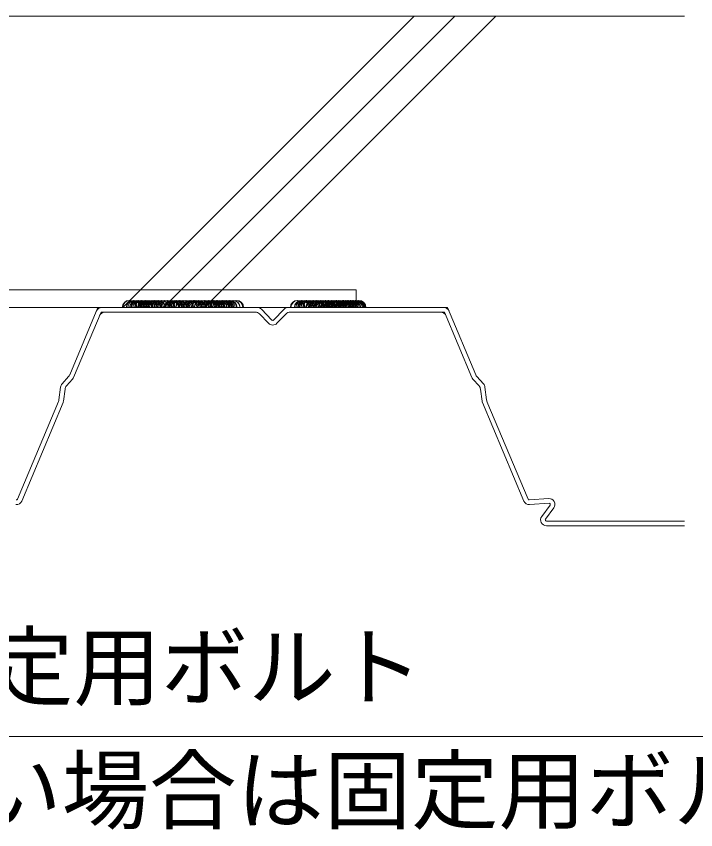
# Model space of a CAD drawing. Units: millimetres, scale not verified. Extents: x -1972 to 2028, y -1403 to 1357.
# Drawn here: x -619 to -385.8, y -272 to 7.4 of the extents above; entities that cross this region are included whole.
import ezdxf
from ezdxf.enums import TextEntityAlignment as Align

# ---------------------------------------------------------------- set-up
doc = ezdxf.new("R2010")
doc.units = ezdxf.units.MM
doc.header["$LTSCALE"] = 10
doc.layers.add('0-0', color=7, linetype='Continuous', lineweight=9)
doc.styles.add('ＭＳ ゴシック', font='')
doc.styles.get('ＭＳ ゴシック').set_extended_font_data('MS Gothic')

msp = doc.modelspace()

# ---------------------------------------------------------------- linework, layer by layer
at = {"layer": '0-0'}
for p, q in [((-1403.64, 7.36), (-389.7, 7.36)), ((-482.5, 7.36), (-582.5, -92.64)), ((-468.48, 7.36), (-568.48, -92.64)), ((-454.46, 7.36), (-554.46, -92.64)), ((-502.38, -86.64), (-683.84, -86.64)), ((-502.38, -86.64), (-502.38, -92.64)), ((-502.38, -92.64), (-1081.96, -92.64)), ((-600.72, -115.81), (-591, -92.64)), ((-599.35, -116.67), (-589.94, -94.24)), ((-536.31, -92.64), (-591, -92.64)), ((-536.99, -94.24), (-589.94, -94.24)), ((-535.55, -94.85), (-532.44, -98.08)), ((-531.29, -96.97), (-534.87, -93.25)), ((-530.71, -96.97), (-527.13, -93.25)), ((-526.45, -94.85), (-529.56, -98.08)), ((-525.69, -92.64), (-471, -92.64)), ((-525.01, -94.24), (-472.06, -94.24)), ((-462.65, -116.67), (-472.06, -94.24)), ((-461.28, -115.81), (-471, -92.64)), ((-603.35, -118.9), (-601.08, -116.36)), ((-601.82, -119.6), (-599.71, -117.23)), ((-460.18, -119.6), (-462.29, -117.23)), ((-458.65, -118.9), (-460.92, -116.36)), ((-604.41, -124.42), (-603.84, -119.98)), ((-457.58, -124.42), (-458.16, -119.98)), ((-602.86, -124.84), (-602.32, -120.68)), ((-459.14, -124.84), (-459.68, -120.68)), ((-618.65, -158.53), (-604.55, -124.93)), ((-617.18, -159.15), (-603, -125.35)), ((-444.82, -159.15), (-459, -125.35)), ((-443.35, -158.53), (-457.45, -124.93)), ((-436.26, -158.29), (-442.95, -158.77)), ((-436.14, -159.89), (-442.84, -160.37)), ((-438.67, -164.46), (-435.79, -160.52)), ((-437.38, -165.4), (-434.5, -161.47)), ((-389.7, -166.04), (-437.06, -166.04)), ((-389.7, -167.64), (-437.06, -167.64))]:
    msp.add_line(p, q, dxfattribs=at)
msp.add_lwpolyline([(-926.29, -51.7), (-847.98, -239.98), (-238.85, -239.98)], dxfattribs=at)
for centre, radius, start, end in [((-580.24, -92.65), 2.42, 0.2295, 179.7705), ((-580.07, -92.65), 2.42, 0.2295, 179.7705), ((-580.06, -92.65), 2.42, 0.2295, 179.7705), ((-578.87, -92.65), 2.42, 0.2295, 179.7705), ((-578.79, -92.65), 2.42, 0.2295, 179.7705), ((-578.34, -92.65), 2.42, 0.2295, 179.7705), ((-577.76, -92.65), 2.42, 0.2295, 179.7705), ((-577.6, -92.65), 2.42, 0.2295, 179.7705), ((-577.24, -92.65), 2.42, 0.2295, 179.7705), ((-577.15, -92.65), 2.42, 0.2295, 179.7705), ((-577.07, -92.65), 2.42, 0.2295, 179.7705), ((-576.57, -92.65), 2.42, 0.2295, 179.7705), ((-576.04, -92.65), 2.42, 0.2295, 179.7705), ((-575.96, -92.65), 2.42, 0.2295, 179.7705), ((-575.87, -92.65), 2.42, 0.2295, 179.7705), ((-574.94, -92.65), 2.42, 0.2295, 179.7705), ((-574.93, -92.65), 2.42, 0.2295, 179.7705), ((-574.85, -92.65), 2.42, 0.2295, 179.7705), ((-574.6, -92.65), 2.42, 0.2295, 179.7705), ((-574.42, -92.65), 2.42, 0.2295, 179.7705), ((-574.42, -92.65), 2.42, 0.2295, 179.7705), ((-573.92, -92.65), 2.42, 0.2295, 179.7705), ((-573.66, -92.65), 2.42, 0.2295, 179.7705), ((-573.23, -92.65), 2.42, 0.2295, 179.7705), ((-573.15, -92.65), 2.42, 0.2295, 179.7705), ((-572.7, -92.65), 2.42, 0.2295, 179.7705), ((-572.12, -92.65), 2.42, 0.2295, 179.7705), ((-571.95, -92.65), 2.42, 0.2295, 179.7705), ((-571.59, -92.65), 2.42, 0.2295, 179.7705), ((-571.5, -92.65), 2.42, 0.2295, 179.7705), ((-571.42, -92.65), 2.42, 0.2295, 179.7705), ((-570.93, -92.65), 2.42, 0.2295, 179.7705), ((-570.4, -92.65), 2.42, 0.2295, 179.7705), ((-570.32, -92.65), 2.42, 0.2295, 179.7705), ((-570.23, -92.65), 2.42, 0.2295, 179.7705), ((-569.29, -92.65), 2.42, 0.2295, 179.7705), ((-569.29, -92.65), 2.42, 0.2295, 179.7705), ((-569.2, -92.65), 2.42, 0.2295, 179.7705), ((-568.28, -92.65), 2.42, 0.2295, 179.7705), ((-568.02, -92.65), 2.42, 0.2295, 179.7705), ((-567.18, -92.65), 2.42, 0.2295, 179.7705), ((-567.01, -92.65), 2.42, 0.2295, 179.7705), ((-567, -92.65), 2.42, 0.2295, 179.7705), ((-565.81, -92.65), 2.42, 0.2295, 179.7705), ((-565.73, -92.65), 2.42, 0.2295, 179.7705), ((-565.28, -92.65), 2.42, 0.2295, 179.7705), ((-564.7, -92.65), 2.42, 0.2295, 179.7705), ((-564.54, -92.65), 2.42, 0.2295, 179.7705), ((-564.18, -92.65), 2.42, 0.2295, 179.7705), ((-564.09, -92.65), 2.42, 0.2295, 179.7705), ((-564, -92.65), 2.42, 0.2295, 179.7705), ((-563.51, -92.65), 2.42, 0.2295, 179.7705), ((-562.98, -92.65), 2.42, 0.2295, 179.7705), ((-562.9, -92.65), 2.42, 0.2295, 179.7705), ((-562.81, -92.65), 2.42, 0.2295, 179.7705), ((-561.88, -92.65), 2.42, 0.2295, 179.7705), ((-561.87, -92.65), 2.42, 0.2295, 179.7705), ((-561.79, -92.65), 2.42, 0.2295, 179.7705), ((-560.86, -92.65), 2.42, 0.2295, 179.7705), ((-560.81, -92.65), 2.42, 0.2295, 179.7705), ((-560.64, -92.65), 2.42, 0.2295, 179.7705), ((-560.63, -92.65), 2.42, 0.2295, 179.7705), ((-560.6, -92.65), 2.42, 0.2295, 179.7705), ((-559.44, -92.65), 2.42, 0.2295, 179.7705), ((-559.36, -92.65), 2.42, 0.2295, 179.7705), ((-558.91, -92.65), 2.42, 0.2295, 179.7705), ((-558.33, -92.65), 2.42, 0.2295, 179.7705), ((-558.17, -92.65), 2.42, 0.2295, 179.7705), ((-557.81, -92.65), 2.42, 0.2295, 179.7705), ((-557.72, -92.65), 2.42, 0.2295, 179.7705), ((-557.64, -92.65), 2.42, 0.2295, 179.7705), ((-557.14, -92.65), 2.42, 0.2295, 179.7705), ((-556.61, -92.65), 2.42, 0.2295, 179.7705), ((-556.53, -92.65), 2.42, 0.2295, 179.7705), ((-556.44, -92.65), 2.42, 0.2295, 179.7705), ((-555.51, -92.65), 2.42, 0.2295, 179.7705), ((-555.5, -92.65), 2.42, 0.2295, 179.7705), ((-555.42, -92.65), 2.42, 0.2295, 179.7705), ((-554.52, -92.65), 2.42, 0.2295, 179.7705), ((-554.49, -92.65), 2.42, 0.2295, 179.7705), ((-554.35, -92.65), 2.42, 0.2295, 179.7705), ((-554.34, -92.65), 2.42, 0.2295, 179.7705), ((-554.23, -92.65), 2.42, 0.2295, 179.7705), ((-553.15, -92.65), 2.42, 0.2295, 179.7705), ((-553.07, -92.65), 2.42, 0.2295, 179.7705), ((-552.62, -92.65), 2.42, 0.2295, 179.7705), ((-552.05, -92.65), 2.42, 0.2295, 179.7705), ((-551.88, -92.65), 2.42, 0.2295, 179.7705), ((-551.52, -92.65), 2.42, 0.2295, 179.7705), ((-551.43, -92.65), 2.42, 0.2295, 179.7705), ((-551.35, -92.65), 2.42, 0.2295, 179.7705), ((-550.85, -92.65), 2.42, 0.2295, 179.7705), ((-550.32, -92.65), 2.42, 0.2295, 179.7705), ((-550.24, -92.65), 2.42, 0.2295, 179.7705), ((-550.15, -92.65), 2.42, 0.2295, 179.7705), ((-550.01, -92.65), 2.42, 0.2295, 179.7705), ((-549.83, -92.65), 2.42, 0.2295, 179.7705), ((-549.83, -92.65), 2.42, 0.2295, 179.7705), ((-549.22, -92.65), 2.42, 0.2295, 179.7705), ((-549.22, -92.65), 2.42, 0.2295, 179.7705), ((-549.13, -92.65), 2.42, 0.2295, 179.7705), ((-548.64, -92.65), 2.42, 0.2295, 179.7705), ((-548.56, -92.65), 2.42, 0.2295, 179.7705), ((-548.2, -92.65), 2.42, 0.2295, 179.7705), ((-548.11, -92.65), 2.42, 0.2295, 179.7705), ((-547.94, -92.65), 2.42, 0.2295, 179.7705), ((-547.53, -92.65), 2.42, 0.2295, 179.7705), ((-547.36, -92.65), 2.42, 0.2295, 179.7705), ((-547, -92.65), 2.42, 0.2295, 179.7705), ((-546.91, -92.65), 2.42, 0.2295, 179.7705), ((-546.83, -92.65), 2.42, 0.2295, 179.7705), ((-546.34, -92.65), 2.42, 0.2295, 179.7705), ((-545.81, -92.65), 2.42, 0.2295, 179.7705), ((-545.73, -92.65), 2.42, 0.2295, 179.7705), ((-545.64, -92.65), 2.42, 0.2295, 179.7705), ((-544.7, -92.65), 2.42, 0.2295, 179.7705), ((-544.7, -92.65), 2.42, 0.2295, 179.7705), ((-544.61, -92.65), 2.42, 0.2295, 179.7705), ((-543.69, -92.65), 2.42, 0.2295, 179.7705), ((-543.43, -92.65), 2.42, 0.2295, 179.7705), ((-522.51, -92.65), 2.42, 0.2295, 179.7705), ((-522.34, -92.65), 2.42, 0.2295, 179.7705), ((-522.34, -92.65), 2.42, 0.2295, 179.7705), ((-521.15, -92.65), 2.42, 0.2295, 179.7705), ((-521.06, -92.65), 2.42, 0.2295, 179.7705), ((-520.62, -92.65), 2.42, 0.2295, 179.7705), ((-520.04, -92.65), 2.42, 0.2295, 179.7705), ((-519.87, -92.65), 2.42, 0.2295, 179.7705), ((-519.51, -92.65), 2.42, 0.2295, 179.7705), ((-519.42, -92.65), 2.42, 0.2295, 179.7705), ((-519.34, -92.65), 2.42, 0.2295, 179.7705), ((-518.85, -92.65), 2.42, 0.2295, 179.7705), ((-518.31, -92.65), 2.42, 0.2295, 179.7705), ((-518.24, -92.65), 2.42, 0.2295, 179.7705), ((-518.15, -92.65), 2.42, 0.2295, 179.7705), ((-517.21, -92.65), 2.42, 0.2295, 179.7705), ((-517.21, -92.65), 2.42, 0.2295, 179.7705), ((-517.19, -92.65), 2.42, 0.2295, 179.7705), ((-517.12, -92.65), 2.42, 0.2295, 179.7705), ((-517.02, -92.65), 2.42, 0.2295, 179.7705), ((-517.02, -92.65), 2.42, 0.2295, 179.7705), ((-516.2, -92.65), 2.42, 0.2295, 179.7705), ((-515.94, -92.65), 2.42, 0.2295, 179.7705), ((-515.83, -92.65), 2.42, 0.2295, 179.7705), ((-515.74, -92.65), 2.42, 0.2295, 179.7705), ((-515.3, -92.65), 2.42, 0.2295, 179.7705), ((-514.72, -92.65), 2.42, 0.2295, 179.7705), ((-514.55, -92.65), 2.42, 0.2295, 179.7705), ((-514.19, -92.65), 2.42, 0.2295, 179.7705), ((-514.1, -92.65), 2.42, 0.2295, 179.7705), ((-514.02, -92.65), 2.42, 0.2295, 179.7705), ((-513.52, -92.65), 2.42, 0.2295, 179.7705), ((-512.99, -92.65), 2.42, 0.2295, 179.7705), ((-512.91, -92.65), 2.42, 0.2295, 179.7705), ((-512.83, -92.65), 2.42, 0.2295, 179.7705), ((-512.2, -92.65), 2.42, 0.2295, 179.7705), ((-512.02, -92.65), 2.42, 0.2295, 179.7705), ((-512.02, -92.65), 2.42, 0.2295, 179.7705), ((-511.89, -92.65), 2.42, 0.2295, 179.7705), ((-511.89, -92.65), 2.42, 0.2295, 179.7705), ((-511.8, -92.65), 2.42, 0.2295, 179.7705), ((-510.87, -92.65), 2.42, 0.2295, 179.7705), ((-510.83, -92.65), 2.42, 0.2295, 179.7705), ((-510.75, -92.65), 2.42, 0.2295, 179.7705), ((-510.62, -92.65), 2.42, 0.2295, 179.7705), ((-510.3, -92.65), 2.42, 0.2295, 179.7705), ((-509.72, -92.65), 2.42, 0.2295, 179.7705), ((-509.55, -92.65), 2.42, 0.2295, 179.7705), ((-509.19, -92.65), 2.42, 0.2295, 179.7705), ((-509.1, -92.65), 2.42, 0.2295, 179.7705), ((-509.02, -92.65), 2.42, 0.2295, 179.7705), ((-508.57, -92.65), 2.42, 0.2295, 179.7705), ((-508.53, -92.65), 2.42, 0.2295, 179.7705), ((-508.39, -92.65), 2.42, 0.2295, 179.7705), ((-508.39, -92.65), 2.42, 0.2295, 179.7705), ((-508, -92.65), 2.42, 0.2295, 179.7705), ((-508, -92.65), 2.42, 0.2295, 179.7705), ((-507.92, -92.65), 2.42, 0.2295, 179.7705), ((-507.83, -92.65), 2.42, 0.2295, 179.7705), ((-507.83, -92.65), 2.42, 0.2295, 179.7705), ((-507.83, -92.65), 2.42, 0.2295, 179.7705), ((-507.2, -92.65), 2.42, 0.2295, 179.7705), ((-507.12, -92.65), 2.42, 0.2295, 179.7705), ((-506.89, -92.65), 2.42, 0.2295, 179.7705), ((-506.89, -92.65), 2.42, 0.2295, 179.7705), ((-506.8, -92.65), 2.42, 0.2295, 179.7705), ((-506.67, -92.65), 2.42, 0.2295, 179.7705), ((-506.64, -92.65), 2.42, 0.2295, 179.7705), ((-506.55, -92.65), 2.42, 0.2295, 179.7705), ((-506.1, -92.65), 2.42, 0.2295, 179.7705), ((-506.09, -92.65), 2.42, 0.2295, 179.7705), ((-505.92, -92.65), 2.42, 0.2295, 179.7705), ((-505.88, -92.65), 2.42, 0.2295, 179.7705), ((-505.62, -92.65), 2.42, 0.2295, 179.7705), ((-505.56, -92.65), 2.42, 0.2295, 179.7705), ((-505.53, -92.65), 2.42, 0.2295, 179.7705), ((-505.48, -92.65), 2.42, 0.2295, 179.7705), ((-505.39, -92.65), 2.42, 0.2295, 179.7705), ((-505.36, -92.65), 2.42, 0.2295, 179.7705), ((-505, -92.65), 2.42, 0.2295, 179.7705), ((-504.91, -92.65), 2.42, 0.2295, 179.7705), ((-504.9, -92.65), 2.42, 0.2295, 179.7705), ((-504.83, -92.65), 2.42, 0.2295, 179.7705), ((-504.37, -92.65), 2.42, 0.2295, 179.7705), ((-504.33, -92.65), 2.42, 0.2295, 179.7705), ((-504.29, -92.65), 2.42, 0.2295, 179.7705), ((-504.2, -92.65), 2.42, 0.2295, 179.7705), ((-503.8, -92.65), 2.42, 0.2295, 179.7705), ((-503.72, -92.65), 2.42, 0.2295, 179.7705), ((-503.64, -92.65), 2.42, 0.2295, 179.7705), ((-503.27, -92.65), 2.42, 0.2295, 179.7705), ((-503.26, -92.65), 2.42, 0.2295, 179.7705), ((-503.17, -92.65), 2.42, 0.2295, 179.7705), ((-502.7, -92.65), 2.42, 0.2295, 179.7705), ((-502.7, -92.65), 2.42, 0.2295, 179.7705), ((-502.61, -92.65), 2.42, 0.2295, 179.7705), ((-502.25, -92.65), 2.42, 0.2295, 179.7705), ((-501.99, -92.65), 2.42, 0.2295, 179.7705), ((-501.68, -92.65), 2.42, 0.2295, 179.7705), ((-501.42, -92.65), 2.42, 0.2295, 179.7705), ((-589.67, -94.64), 2, 90, 157.2326), ((-588.61, -96.24), 2, 90, 157.2326), ((-536.99, -96.24), 2, 43.9391, 90), ((-536.99, -96.24), 2, 43.9391, 90), ((-536.31, -94.64), 2, 43.9391, 90), ((-536.31, -94.64), 2, 43.9391, 90), ((-525.69, -94.64), 2, 90, 136.0609), ((-525.69, -94.64), 2, 90, 136.0609), ((-525.01, -96.24), 2, 90, 136.0609), ((-525.01, -96.24), 2, 90, 136.0609), ((-473.39, -96.24), 2, 22.7674, 90), ((-472.33, -94.64), 2, 22.7674, 90), ((-531, -96.69), 0.4, 223.9391, 270), ((-531, -96.69), 0.4, 270, 316.0609), ((-531, -96.69), 2, 223.9391, 270), ((-531, -96.69), 2, 270, 316.0609), ((-602.57, -115.03), 2, 318.1798, 337.2326), ((-601.2, -115.9), 2, 318.1798, 337.2326), ((-460.8, -115.9), 2, 202.7674, 221.8202), ((-459.43, -115.03), 2, 202.7674, 221.8202), ((-601.86, -120.24), 2, 138.1798, 172.614), ((-600.33, -120.93), 2, 138.1798, 172.614), ((-461.67, -120.93), 2, 7.386, 41.8202), ((-460.14, -120.24), 2, 7.386, 41.8202), ((-606.4, -124.16), 2, 337.2326, 352.614), ((-604.84, -124.58), 2, 337.2326, 352.614), ((-457.16, -124.58), 2, 187.386, 202.7674), ((-455.6, -124.16), 2, 187.386, 202.7674), ((-619.02, -158.37), 2, 265.9144, 337.2326), ((-619.02, -158.37), 0.4, 265.9144, 337.2326), ((-442.98, -158.37), 2, 202.7674, 274.0856), ((-442.98, -158.37), 0.4, 202.7674, 274.0856), ((-436.11, -160.29), 2, 323.7865, 94.0856), ((-436.11, -160.29), 0.4, 323.7865, 94.0856), ((-437.06, -165.64), 2, 143.7865, 270), ((-437.06, -165.64), 0.4, 143.7865, 270)]:
    msp.add_arc(centre, radius, start, end, dxfattribs=at)

# ---------------------------------------------------------------- texts
at = {"layer": '0-0', "style": 'ＭＳ ゴシック'}
for s, p in [('四辺中央部は固定用ボルト', (-839.38, -233.67)), ('※ボルト穴が無い場合は固定用ボルトは不要', (-843.39, -276.08))]:
    msp.add_text(s, height=21.99, dxfattribs=at).set_placement(p, align=Align.BOTTOM_LEFT)

doc.saveas('drawing.dxf')
